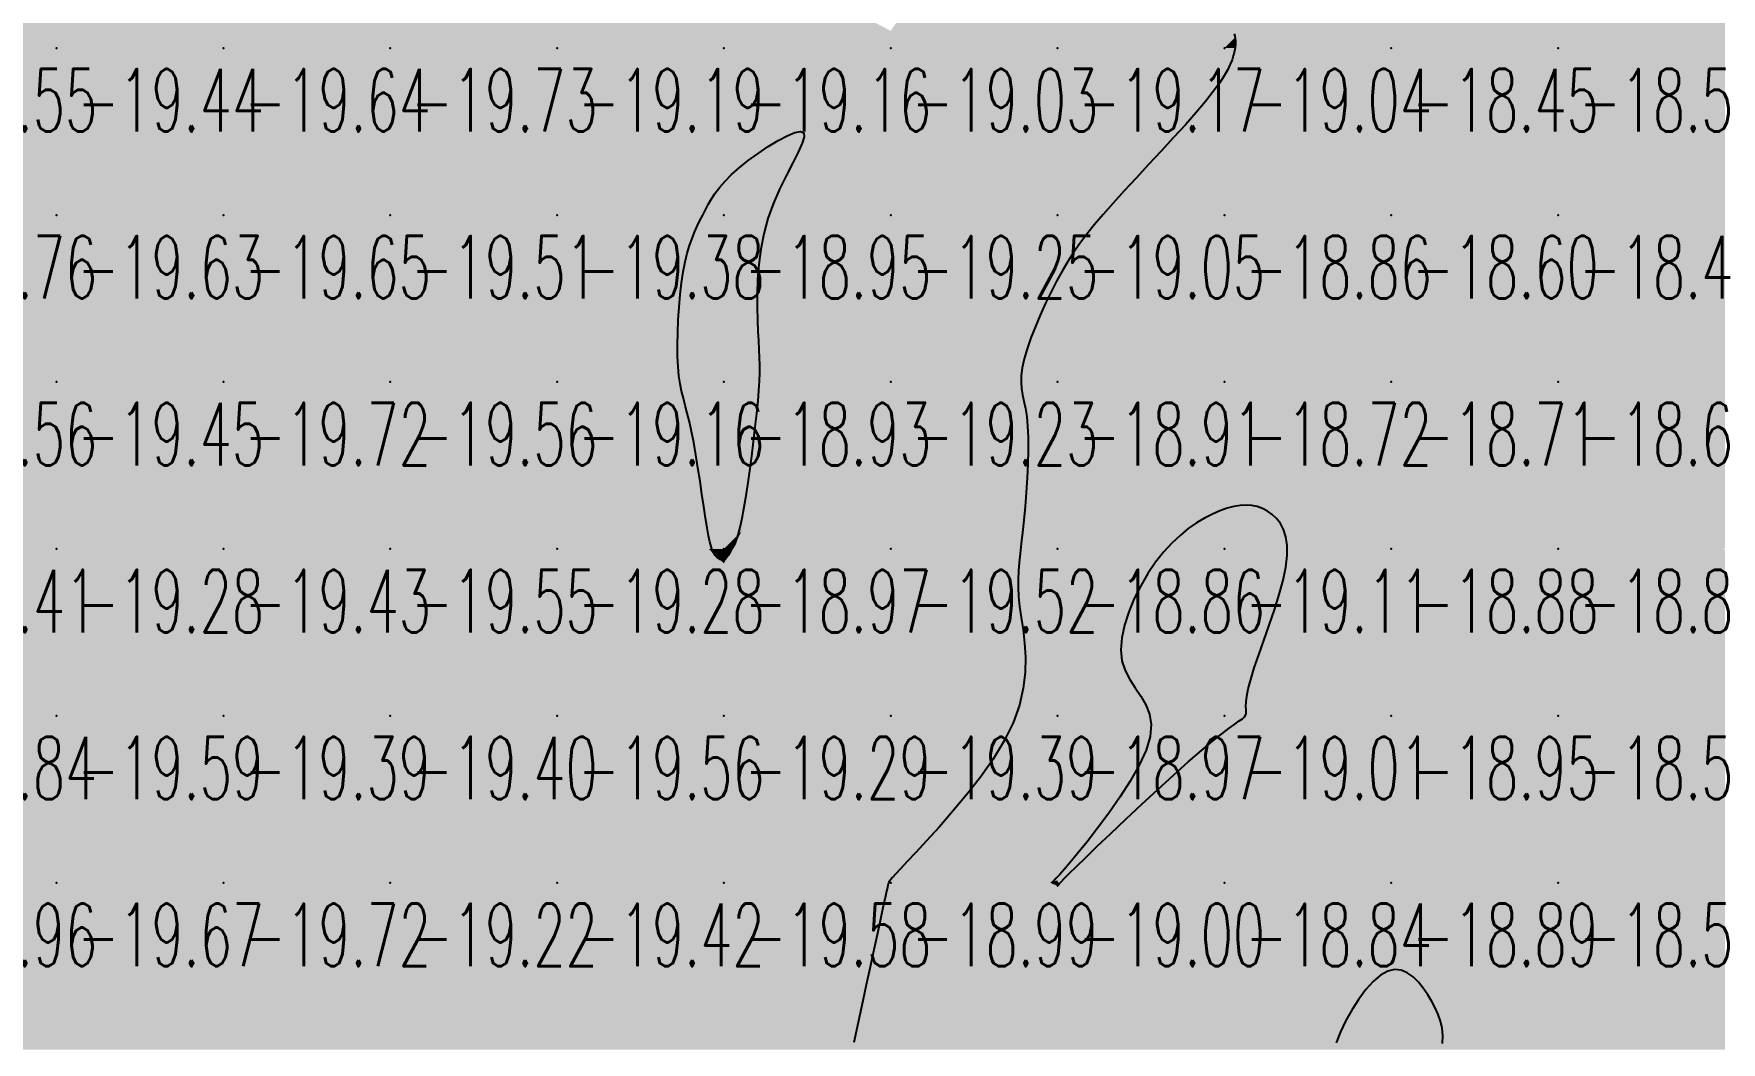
# Model space of a CAD drawing. Header units: millimetres. Extents: x 88261 to 90953, y 390274 to 392322.
# Drawn here: x 89158.9 to 89260, y 391637.7 to 391698.1 of the extents above; entities that cross this region are included whole.
import ezdxf
from ezdxf.enums import TextEntityAlignment as Align

# ---------------------------------------------------------------- set-up
doc = ezdxf.new("R2010")
doc.units = ezdxf.units.MM
doc.header["$LTSCALE"] = 25
for name, color, linetype in [('CN_03_00', 7, 'Continuous'), ('COTEAlt', 7, 'Continuous'), ('TN_COLORIAGE', 7, 'Continuous')]:
    doc.layers.add(name, color=color, linetype=linetype)
doc.styles.add('Simplex 1.0', font='Simplex.shx', dxfattribs={"width": 0.99, "height": 2.5})
doc.styles.get("Standard").update_dxf_attribs({"font": 'times.ttf'})

# ---------------------------------------------------------------- blocks, each defined once
blk = doc.blocks.new('COTE')
at = {"color": 0}
blk.add_point((0, 0), dxfattribs=at)
at = {"layer": 'COTEAlt'}
blk.add_attdef('ALT', text='', height=3.75, dxfattribs=at).set_placement((1.25, -1.25), align=Align.TOP_LEFT)

msp = doc.modelspace()

# ---------------------------------------------------------------- linework, layer by layer
at = {"layer": 'CN_03_00', "elevation": -19, "flags": 128}
for points in [[(89230.83, 391698.1), (89230.87, 391697.96), (89230.89, 391697.82), (89230.91, 391697.7), (89230.92, 391697.57), (89230.91, 391697.44), (89230.9, 391697.3), (89230.87, 391697.15), (89230.84, 391696.97), (89230.78, 391696.77), (89230.71, 391696.54), (89230.6, 391696.27), (89230.45, 391695.95), (89230.23, 391695.58), (89229.95, 391695.14), (89229.58, 391694.63), (89229.12, 391694.05), (89228.55, 391693.38), (89227.91, 391692.65), (89227.2, 391691.88), (89226.46, 391691.07), (89225.7, 391690.26), (89224.95, 391689.45), (89224.24, 391688.68), (89223.58, 391687.95), (89222.99, 391687.28), (89222.47, 391686.67), (89222.01, 391686.09), (89221.59, 391685.54), (89221.21, 391685), (89220.86, 391684.45), (89220.53, 391683.88), (89220.19, 391683.28), (89219.86, 391682.63), (89219.53, 391681.95), (89219.21, 391681.25), (89218.92, 391680.56), (89218.65, 391679.88), (89218.42, 391679.23), (89218.24, 391678.63), (89218.12, 391678.09), (89218.06, 391677.62), (89218.06, 391677.22), (89218.09, 391676.84), (89218.15, 391676.47), (89218.23, 391676.09), (89218.32, 391675.66), (89218.4, 391675.18), (89218.45, 391674.6), (89218.48, 391673.93), (89218.48, 391673.16), (89218.46, 391672.34), (89218.42, 391671.49), (89218.36, 391670.62), (89218.3, 391669.77), (89218.22, 391668.96), (89218.15, 391668.22), (89218.07, 391667.56), (89218, 391666.97), (89217.94, 391666.43), (89217.9, 391665.93), (89217.88, 391665.43), (89217.88, 391664.92), (89217.91, 391664.38), (89217.97, 391663.79), (89218.07, 391663.13), (89218.18, 391662.4), (89218.27, 391661.6), (89218.32, 391660.75), (89218.3, 391659.84), (89218.19, 391658.89), (89217.96, 391657.88), (89217.59, 391656.83), (89217.05, 391655.75), (89216.38, 391654.65), (89215.62, 391653.56), (89214.8, 391652.5), (89213.96, 391651.5), (89213.15, 391650.58), (89212.4, 391649.76), (89211.75, 391649.06), (89211.24, 391648.51), (89210.84, 391648.08), (89210.56, 391647.77), (89210.36, 391647.56), (89210.24, 391647.41), (89210.17, 391647.33), (89210.13, 391647.28), (89210.12, 391647.25), (89210.11, 391647.22), (89210.09, 391647.18), (89210.08, 391647.09), (89210.05, 391646.96), (89210, 391646.74), (89209.93, 391646.43), (89209.84, 391646.01), (89209.72, 391645.46), (89209.57, 391644.77), (89209.39, 391643.95), (89209.19, 391643.05), (89208.99, 391642.1), (89208.78, 391641.13), (89208.57, 391640.17), (89208.37, 391639.25), (89208.19, 391638.41), (89208.04, 391637.67)], [(89243.33, 391637.62), (89243.34, 391638.1), (89243.3, 391638.54), (89243.21, 391638.95), (89243.07, 391639.35), (89242.89, 391639.74), (89242.68, 391640.13), (89242.44, 391640.53), (89242.17, 391640.93), (89241.88, 391641.29), (89241.56, 391641.61), (89241.21, 391641.85), (89240.84, 391642), (89240.45, 391642.04), (89240.04, 391641.94), (89239.61, 391641.7), (89239.17, 391641.32), (89238.73, 391640.84), (89238.31, 391640.27), (89237.9, 391639.64), (89237.53, 391638.98), (89237.21, 391638.32), (89236.94, 391637.66)]]:
    msp.add_lwpolyline(points, dxfattribs=at)
for points in [[(89200.19, 391666.57), (89200.14, 391666.57), (89200.08, 391666.58), (89200.02, 391666.61), (89199.96, 391666.64), (89199.9, 391666.68), (89199.85, 391666.73), (89199.79, 391666.79), (89199.73, 391666.84), (89199.68, 391666.92), (89199.62, 391667.02), (89199.55, 391667.17), (89199.49, 391667.38), (89199.41, 391667.66), (89199.33, 391668.03), (89199.25, 391668.51), (89199.15, 391669.09), (89199.05, 391669.77), (89198.93, 391670.52), (89198.82, 391671.3), (89198.69, 391672.1), (89198.57, 391672.88), (89198.44, 391673.61), (89198.31, 391674.28), (89198.18, 391674.86), (89198.05, 391675.37), (89197.93, 391675.83), (89197.82, 391676.26), (89197.71, 391676.68), (89197.63, 391677.12), (89197.55, 391677.61), (89197.5, 391678.15), (89197.47, 391678.77), (89197.46, 391679.46), (89197.48, 391680.2), (89197.51, 391680.96), (89197.56, 391681.72), (89197.63, 391682.47), (89197.71, 391683.18), (89197.81, 391683.84), (89197.93, 391684.43), (89198.05, 391684.95), (89198.19, 391685.42), (89198.34, 391685.84), (89198.49, 391686.22), (89198.65, 391686.57), (89198.81, 391686.91), (89198.98, 391687.23), (89199.14, 391687.55), (89199.31, 391687.88), (89199.51, 391688.21), (89199.73, 391688.55), (89200, 391688.9), (89200.32, 391689.27), (89200.71, 391689.66), (89201.17, 391690.07), (89201.7, 391690.5), (89202.3, 391690.93), (89202.9, 391691.34), (89203.5, 391691.7), (89204.04, 391691.99), (89204.51, 391692.18), (89204.85, 391692.25), (89205.05, 391692.17), (89205.07, 391691.93), (89204.95, 391691.54), (89204.7, 391691.01), (89204.38, 391690.37), (89204, 391689.63), (89203.6, 391688.82), (89203.22, 391687.95), (89202.89, 391687.04), (89202.64, 391686.12), (89202.46, 391685.19), (89202.34, 391684.27), (89202.27, 391683.37), (89202.24, 391682.51), (89202.24, 391681.7), (89202.26, 391680.95), (89202.29, 391680.28), (89202.32, 391679.7), (89202.35, 391679.18), (89202.37, 391678.71), (89202.38, 391678.25), (89202.38, 391677.79), (89202.36, 391677.29), (89202.33, 391676.73), (89202.28, 391676.1), (89202.2, 391675.36), (89202.11, 391674.55), (89202.01, 391673.68), (89201.9, 391672.8), (89201.78, 391671.92), (89201.66, 391671.08), (89201.54, 391670.3), (89201.42, 391669.62), (89201.32, 391669.06), (89201.22, 391668.6), (89201.13, 391668.23), (89201.05, 391667.95), (89200.97, 391667.72), (89200.9, 391667.54), (89200.83, 391667.4), (89200.76, 391667.28), (89200.69, 391667.16), (89200.63, 391667.04), (89200.56, 391666.94), (89200.5, 391666.84), (89200.44, 391666.76), (89200.38, 391666.68), (89200.31, 391666.63), (89200.25, 391666.59), (89200.19, 391666.57)], [(89222.63, 391649.43), (89223.45, 391650.2), (89224.35, 391651.05), (89225.3, 391651.94), (89226.26, 391652.83), (89227.2, 391653.69), (89228.08, 391654.48), (89228.87, 391655.16), (89229.54, 391655.72), (89230.09, 391656.16), (89230.53, 391656.5), (89230.88, 391656.75), (89231.14, 391656.94), (89231.33, 391657.07), (89231.45, 391657.18), (89231.52, 391657.27), (89231.55, 391657.36), (89231.55, 391657.47), (89231.55, 391657.61), (89231.54, 391657.8), (89231.55, 391658.07), (89231.59, 391658.41), (89231.68, 391658.86), (89231.83, 391659.42), (89232.04, 391660.11), (89232.32, 391660.9), (89232.62, 391661.76), (89232.94, 391662.67), (89233.25, 391663.59), (89233.54, 391664.5), (89233.77, 391665.36), (89233.93, 391666.15), (89234.01, 391666.85), (89234.01, 391667.45), (89233.93, 391667.97), (89233.8, 391668.4), (89233.61, 391668.77), (89233.38, 391669.07), (89233.12, 391669.31), (89232.83, 391669.51), (89232.54, 391669.66), (89232.22, 391669.77), (89231.9, 391669.83), (89231.56, 391669.86), (89231.19, 391669.84), (89230.81, 391669.78), (89230.41, 391669.67), (89229.98, 391669.53), (89229.53, 391669.33), (89229.06, 391669.09), (89228.58, 391668.8), (89228.08, 391668.46), (89227.59, 391668.05), (89227.09, 391667.58), (89226.6, 391667.05), (89226.12, 391666.44), (89225.66, 391665.76), (89225.23, 391665.03), (89224.84, 391664.26), (89224.52, 391663.47), (89224.27, 391662.68), (89224.11, 391661.92), (89224.05, 391661.2), (89224.11, 391660.54), (89224.3, 391659.95), (89224.58, 391659.41), (89224.9, 391658.91), (89225.24, 391658.41), (89225.53, 391657.9), (89225.76, 391657.34), (89225.86, 391656.72), (89225.8, 391656), (89225.55, 391655.18), (89225.14, 391654.28), (89224.61, 391653.32), (89223.99, 391652.36), (89223.32, 391651.41), (89222.65, 391650.51), (89222.02, 391649.69), (89221.45, 391649), (89220.99, 391648.44), (89220.64, 391648.03), (89220.37, 391647.72), (89220.17, 391647.51), (89220.04, 391647.38), (89219.96, 391647.31), (89219.93, 391647.27), (89219.91, 391647.26), (89219.92, 391647.25), (89219.94, 391647.24), (89219.96, 391647.23), (89220, 391647.22), (89220.04, 391647.21), (89220.07, 391647.2), (89220.11, 391647.19), (89220.15, 391647.17), (89220.17, 391647.15), (89220.2, 391647.13), (89220.21, 391647.11), (89220.23, 391647.09), (89220.23, 391647.07), (89220.24, 391647.06), (89220.25, 391647.05), (89220.25, 391647.05), (89220.26, 391647.06), (89220.28, 391647.09), (89220.35, 391647.17), (89220.47, 391647.3), (89220.67, 391647.51), (89220.97, 391647.81), (89221.39, 391648.22), (89221.94, 391648.76), (89222.63, 391649.43)]]:
    msp.add_lwpolyline(points, close=True, dxfattribs=at)
at = {"layer": 'TN_COLORIAGE', "color": 213}
for points in [[(89150.25, 391697.24, -19.38), (89160.25, 391697.24, -19.38), (89160.25, 391707.24, -19.38)], [(89150.25, 391707.24, -19.38), (89150.25, 391697.24, -19.38), (89160.25, 391707.24, -19.38)], [(89160.25, 391707.24, -19.74), (89160.25, 391697.24, -19.74), (89170.25, 391707.24, -19.74)], [(89160.25, 391697.24, -19.74), (89170.25, 391697.24, -19.74), (89170.25, 391707.24, -19.74)], [(89170.25, 391707.24, -19.7), (89170.25, 391697.24, -19.7), (89180.25, 391707.24, -19.7)], [(89170.25, 391697.24, -19.7), (89180.25, 391697.24, -19.7), (89180.25, 391707.24, -19.7)], [(89180.25, 391697.24, -19), (89189.42, 391706.42, -19), (89180.25, 391707.24, -19), (89189.39, 391707.24, -19)], [(89190.25, 391697.24, -19.49), (89200.25, 391697.24, -19.49), (89200.25, 391707.24, -19.49)], [(89200.25, 391707.24, -19), (89191.42, 391707.24, -19), (89190.25, 391697.24, -19), (89190.25, 391704.71, -19)], [(89200.25, 391707.24, -19), (89207.09, 391707.24, -19), (89200.25, 391697.24, -19), (89204.36, 391701.35, -19)], [(89220.25, 391707.24, -19), (89216.4, 391707.24, -19), (89210.25, 391697.24, -19), (89210.25, 391698.27, -19)], [(89210.25, 391697.24, -19.14), (89220.25, 391697.24, -19.14), (89220.25, 391707.24, -19.14)], [(89220.25, 391697.24, -19), (89225.89, 391702.88, -19), (89220.25, 391707.24, -19), (89225.42, 391707.24, -19)], [(89180.25, 391697.24, -19), (89189.42, 391706.42, -19), (89190.25, 391697.24, -19), (89190.25, 391704.71, -19)], [(89220.25, 391697.24, -19), (89225.89, 391702.88, -19), (89230.25, 391697.24, -19), (89230.25, 391699.64, -19)], [(89200.25, 391697.24, -19), (89204.36, 391701.35, -19), (89210.25, 391697.24, -19), (89210.25, 391698.27, -19)], [(89230.94, 391697.93, -19.04), (89230.25, 391699.64, -19.04), (89230.25, 391697.24, -19.04)], [(89230.94, 391697.93, -19.04), (89230.96, 391697.24, -19.04), (89230.25, 391697.24, -19.04)], [(89150.25, 391687.24, -19.44), (89160.25, 391687.24, -19.44), (89160.25, 391697.24, -19.44)], [(89150.25, 391697.24, -19.44), (89150.25, 391687.24, -19.44), (89160.25, 391697.24, -19.44)], [(89160.25, 391697.24, -19.64), (89160.25, 391687.24, -19.64), (89170.25, 391697.24, -19.64)], [(89160.25, 391687.24, -19.64), (89170.25, 391687.24, -19.64), (89170.25, 391697.24, -19.64)], [(89170.25, 391687.24, -19.73), (89180.25, 391687.24, -19.73), (89180.25, 391697.24, -19.73)], [(89170.25, 391697.24, -19.73), (89170.25, 391687.24, -19.73), (89180.25, 391697.24, -19.73)], [(89180.25, 391687.24, -19.19), (89190.25, 391687.24, -19.19), (89190.25, 391697.24, -19.19)], [(89180.25, 391697.24, -19.19), (89180.25, 391687.24, -19.19), (89190.25, 391697.24, -19.19)], [(89190.25, 391687.24, -19), (89198.99, 391687.24, -19), (89200.25, 391697.24, -19), (89200.25, 391689.79, -19)], [(89190.25, 391697.24, -19.16), (89190.25, 391687.24, -19.16), (89200.25, 391697.24, -19.16)], [(89200.25, 391697.24, -19), (89200.25, 391689.79, -19), (89210.25, 391697.24, -19), (89207.01, 391694, -19)], [(89210.25, 391687.24, -19), (89202.01, 391687.24, -19), (89210.25, 391697.24, -19), (89207.01, 391694, -19)], [(89210.25, 391697.24, -19.17), (89210.25, 391687.24, -19.17), (89220.25, 391697.24, -19.17)], [(89210.25, 391687.24, -19.17), (89220.25, 391687.24, -19.17), (89220.25, 391697.24, -19.17)], [(89220.25, 391687.24, -19), (89222.74, 391687.24, -19), (89230.25, 391697.24, -19), (89230.25, 391694.95, -19)], [(89220.25, 391697.24, -19.04), (89220.25, 391687.24, -19.04), (89230.25, 391697.24, -19.04)], [(89230.96, 391697.24, -19.04), (89230.25, 391694.95, -19.04), (89230.25, 391697.24, -19.04)], [(89150.25, 391687.24, -19.63), (89150.25, 391677.24, -19.63), (89160.25, 391687.24, -19.63)], [(89150.25, 391677.24, -19.63), (89160.25, 391677.24, -19.63), (89160.25, 391687.24, -19.63)], [(89160.25, 391687.24, -19.65), (89160.25, 391677.24, -19.65), (89170.25, 391687.24, -19.65)], [(89160.25, 391677.24, -19.65), (89170.25, 391677.24, -19.65), (89170.25, 391687.24, -19.65)], [(89170.25, 391677.24, -19.51), (89180.25, 391677.24, -19.51), (89180.25, 391687.24, -19.51)], [(89170.25, 391687.24, -19.51), (89170.25, 391677.24, -19.51), (89180.25, 391687.24, -19.51)], [(89180.25, 391677.24, -19.38), (89190.25, 391677.24, -19.38), (89190.25, 391687.24, -19.38)], [(89180.25, 391687.24, -19.38), (89180.25, 391677.24, -19.38), (89190.25, 391687.24, -19.38)], [(89190.25, 391687.24, -19), (89198.99, 391687.24, -19), (89190.25, 391677.24, -19), (89197.65, 391684.64, -19)], [(89202.31, 391679.3, -19.25), (89202.01, 391687.24, -19.25), (89210.25, 391687.24, -19.25)], [(89210.25, 391687.24, -19), (89202.31, 391679.3, -19), (89210.25, 391677.24, -19), (89202.5, 391677.24, -19)], [(89210.25, 391677.24, -19), (89217.42, 391677.24, -19), (89220.25, 391687.24, -19), (89220.25, 391683.79, -19)], [(89210.25, 391687.24, -19.05), (89210.25, 391677.24, -19.05), (89220.25, 391687.24, -19.05)], [(89222.74, 391687.24, -19.05), (89220.25, 391683.79, -19.05), (89220.25, 391687.24, -19.05)], [(89197.26, 391677.24, -19.16), (89197.65, 391684.64, -19.16), (89190.25, 391677.24, -19.16)], [(89150.25, 391677.24, -19.45), (89150.25, 391667.24, -19.45), (89160.25, 391677.24, -19.45)], [(89150.25, 391667.24, -19.45), (89160.25, 391667.24, -19.45), (89160.25, 391677.24, -19.45)], [(89160.25, 391667.24, -19.72), (89170.25, 391667.24, -19.72), (89170.25, 391677.24, -19.72)], [(89160.25, 391677.24, -19.72), (89160.25, 391667.24, -19.72), (89170.25, 391677.24, -19.72)], [(89170.25, 391667.24, -19.56), (89180.25, 391667.24, -19.56), (89180.25, 391677.24, -19.56)], [(89170.25, 391677.24, -19.56), (89170.25, 391667.24, -19.56), (89180.25, 391677.24, -19.56)], [(89180.25, 391667.24, -19.16), (89190.25, 391667.24, -19.16), (89190.25, 391677.24, -19.16)], [(89180.25, 391677.24, -19.16), (89180.25, 391667.24, -19.16), (89190.25, 391677.24, -19.16)], [(89190.25, 391667.24, -19), (89198.31, 391675.3, -19), (89190.25, 391677.24, -19), (89197.26, 391677.24, -19)], [(89210.25, 391667.24, -19), (89200.74, 391667.24, -19), (89210.25, 391677.24, -19), (89201.32, 391668.31, -19)], [(89202.5, 391677.24, -19.23), (89201.32, 391668.31, -19.23), (89210.25, 391677.24, -19.23)], [(89210.25, 391667.24, -19), (89218.79, 391675.78, -19), (89210.25, 391677.24, -19), (89217.42, 391677.24, -19)], [(89218.13, 391667.24, -19.52), (89218.79, 391675.78, -19.52), (89210.25, 391667.24, -19.52)], [(89198.31, 391675.3, -19.28), (89199.34, 391667.24, -19.28), (89190.25, 391667.24, -19.28)], [(89230.25, 391669.99, -19.11), (89225.94, 391667.24, -19.11), (89230.25, 391667.24, -19.11)], [(89232.96, 391669.95, -19.11), (89230.25, 391669.99, -19.11), (89230.25, 391667.24, -19.11)], [(89232.96, 391669.95, -19.11), (89234.91, 391667.24, -19.11), (89230.25, 391667.24, -19.11)], [(89150.25, 391667.24, -19.28), (89150.25, 391657.24, -19.28), (89160.25, 391667.24, -19.28)], [(89150.25, 391657.24, -19.28), (89160.25, 391657.24, -19.28), (89160.25, 391667.24, -19.28)], [(89160.25, 391657.24, -19.43), (89170.25, 391657.24, -19.43), (89170.25, 391667.24, -19.43)], [(89160.25, 391667.24, -19.43), (89160.25, 391657.24, -19.43), (89170.25, 391667.24, -19.43)], [(89170.25, 391657.24, -19.55), (89180.25, 391657.24, -19.55), (89180.25, 391667.24, -19.55)], [(89170.25, 391667.24, -19.55), (89170.25, 391657.24, -19.55), (89180.25, 391667.24, -19.55)], [(89180.25, 391667.24, -19.28), (89180.25, 391657.24, -19.28), (89190.25, 391667.24, -19.28)], [(89180.25, 391657.24, -19.28), (89190.25, 391657.24, -19.28), (89190.25, 391667.24, -19.28)], [(89190.25, 391657.24, -19), (89199.78, 391666.78, -19), (89190.25, 391667.24, -19), (89199.34, 391667.24, -19)], [(89190.25, 391657.24, -19), (89199.78, 391666.78, -19), (89200.25, 391657.24, -19), (89200.25, 391666.38, -19)], [(89200.25, 391657.24, -19.52), (89210.25, 391657.24, -19.52), (89210.25, 391667.24, -19.52)], [(89210.25, 391667.24, -19), (89200.74, 391667.24, -19), (89200.25, 391657.24, -19), (89200.25, 391666.38, -19)], [(89210.25, 391667.24, -19), (89218.13, 391667.24, -19), (89210.25, 391657.24, -19), (89217.57, 391664.56, -19)], [(89230.25, 391667.24, -19), (89222.69, 391659.68, -19), (89230.25, 391657.24, -19), (89227.96, 391657.24, -19)], [(89225.94, 391667.24, -19.11), (89222.69, 391659.68, -19.11), (89230.25, 391667.24, -19.11)], [(89230.25, 391667.24, -19), (89234.91, 391667.24, -19), (89230.25, 391657.24, -19), (89231.02, 391658.01, -19)], [(89217.57, 391664.56, -19.39), (89219.43, 391657.24, -19.39), (89210.25, 391657.24, -19.39)], [(89231.02, 391658.01, -19.01), (89231.97, 391657.24, -19.01), (89230.25, 391657.24, -19.01)], [(89150.25, 391647.24, -19.59), (89160.25, 391647.24, -19.59), (89160.25, 391657.24, -19.59)], [(89150.25, 391657.24, -19.59), (89150.25, 391647.24, -19.59), (89160.25, 391657.24, -19.59)], [(89160.25, 391647.24, -19.39), (89170.25, 391647.24, -19.39), (89170.25, 391657.24, -19.39)], [(89160.25, 391657.24, -19.39), (89160.25, 391647.24, -19.39), (89170.25, 391657.24, -19.39)], [(89170.25, 391647.24, -19.4), (89180.25, 391647.24, -19.4), (89180.25, 391657.24, -19.4)], [(89170.25, 391657.24, -19.4), (89170.25, 391647.24, -19.4), (89180.25, 391657.24, -19.4)], [(89180.25, 391647.24, -19.56), (89190.25, 391647.24, -19.56), (89190.25, 391657.24, -19.56)], [(89180.25, 391657.24, -19.56), (89180.25, 391647.24, -19.56), (89190.25, 391657.24, -19.56)], [(89190.25, 391647.24, -19.29), (89200.25, 391647.24, -19.29), (89200.25, 391657.24, -19.29)], [(89190.25, 391657.24, -19.29), (89190.25, 391647.24, -19.29), (89200.25, 391657.24, -19.29)], [(89200.25, 391647.24, -19), (89210.09, 391647.24, -19), (89210.25, 391657.24, -19), (89210.25, 391647.47, -19)], [(89200.25, 391657.24, -19.39), (89200.25, 391647.24, -19.39), (89210.25, 391657.24, -19.39)], [(89219.43, 391657.24, -19.39), (89210.25, 391647.47, -19.39), (89210.25, 391657.24, -19.39)], [(89230.25, 391657.24, -19), (89230.25, 391656.63, -19), (89220.25, 391647.24, -19), (89220.28, 391647.24, -19)], [(89230.25, 391657.24, -19), (89227.96, 391657.24, -19), (89220.25, 391647.24, -19), (89220.25, 391647.38, -19)], [(89230.25, 391656.63, -19.01), (89231.97, 391657.24, -19.01), (89230.25, 391657.24, -19.01)], [(89150.25, 391637.24, -19.67), (89160.25, 391637.24, -19.67), (89160.25, 391647.24, -19.67)], [(89150.25, 391647.24, -19.67), (89150.25, 391637.24, -19.67), (89160.25, 391647.24, -19.67)], [(89160.25, 391637.24, -19.72), (89170.25, 391637.24, -19.72), (89170.25, 391647.24, -19.72)], [(89160.25, 391647.24, -19.72), (89160.25, 391637.24, -19.72), (89170.25, 391647.24, -19.72)], [(89170.25, 391637.24, -19.22), (89180.25, 391637.24, -19.22), (89180.25, 391647.24, -19.22)], [(89170.25, 391647.24, -19.22), (89170.25, 391637.24, -19.22), (89180.25, 391647.24, -19.22)], [(89180.25, 391637.24, -19.42), (89190.25, 391637.24, -19.42), (89190.25, 391647.24, -19.42)], [(89180.25, 391647.24, -19.42), (89180.25, 391637.24, -19.42), (89190.25, 391647.24, -19.42)], [(89190.25, 391637.24, -19.58), (89200.25, 391637.24, -19.58), (89200.25, 391647.24, -19.58)], [(89190.25, 391647.24, -19.58), (89190.25, 391637.24, -19.58), (89200.25, 391647.24, -19.58)], [(89200.25, 391647.24, -19), (89210.09, 391647.24, -19), (89200.25, 391637.24, -19), (89210.08, 391647.07, -19)], [(89220.25, 391647.38, -19), (89219.75, 391647.24, -19), (89220.25, 391647.24, -19)], [(89220.22, 391647.21, -19), (89219.75, 391647.24, -19), (89220.25, 391647.24, -19)], [(89220.22, 391647.21, -19), (89220.25, 391646.96, -19), (89220.25, 391647.24, -19)], [(89220.28, 391647.24, -19), (89220.25, 391646.96, -19), (89220.25, 391647.24, -19)], [(89207.91, 391637.24, -19.53), (89210.08, 391647.07, -19.53), (89200.25, 391637.24, -19.53)], [(89236.24, 391637.24, -19.19), (89240.25, 391643.61, -19.19), (89240.25, 391637.24, -19.19)], [(89243, 391639.99, -19.19), (89240.25, 391643.61, -19.19), (89240.25, 391637.24, -19.19)], [(89243, 391639.99, -19.19), (89243.87, 391637.24, -19.19), (89240.25, 391637.24, -19.19)]]:
    msp.add_solid(points, dxfattribs=at)
at = {"layer": 'TN_COLORIAGE', "color": 203}
for points in [[(89230.25, 391699.64, -18.43), (89230.94, 391697.93, -18.43), (89230.25, 391707.24, -18.43), (89240.25, 391707.24, -18.43)], [(89230.96, 391697.24, -18.43), (89230.94, 391697.93, -18.43), (89240.25, 391697.24, -18.43), (89240.25, 391707.24, -18.43)], [(89240.25, 391697.24, -18.93), (89250.25, 391697.24, -18.93), (89250.25, 391707.24, -18.93)], [(89240.25, 391707.24, -18.93), (89240.25, 391697.24, -18.93), (89250.25, 391707.24, -18.93)], [(89250.25, 391697.24, -18.64), (89260.25, 391697.24, -18.64), (89260.25, 391707.24, -18.64)], [(89250.25, 391707.24, -18.64), (89250.25, 391697.24, -18.64), (89260.25, 391707.24, -18.64)], [(89230.25, 391687.24, -18.45), (89240.25, 391687.24, -18.45), (89240.25, 391697.24, -18.45)], [(89230.25, 391694.95, -18.45), (89230.96, 391697.24, -18.45), (89230.25, 391687.24, -18.45), (89240.25, 391697.24, -18.45)], [(89240.25, 391687.24, -18.57), (89250.25, 391687.24, -18.57), (89250.25, 391697.24, -18.57)], [(89240.25, 391697.24, -18.57), (89240.25, 391687.24, -18.57), (89250.25, 391697.24, -18.57)], [(89250.25, 391697.24, -18.91), (89250.25, 391687.24, -18.91), (89260.25, 391697.24, -18.91)], [(89250.25, 391687.24, -18.91), (89260.25, 391687.24, -18.91), (89260.25, 391697.24, -18.91)], [(89230.25, 391694.95, -18.86), (89222.74, 391687.24, -18.86), (89230.25, 391687.24, -18.86)], [(89207.01, 391694, -18.95), (89202.01, 391687.24, -18.95), (89200.25, 391687.24, -18.95)], [(89207.01, 391694, -18.95), (89200.25, 391689.79, -18.95), (89200.25, 391687.24, -18.95)], [(89200.25, 391689.79, -18.95), (89198.99, 391687.24, -18.95), (89200.25, 391687.24, -18.95)], [(89197.65, 391684.64, -18.93), (89197.26, 391677.24, -18.93), (89200.25, 391687.24, -18.93), (89200.25, 391677.24, -18.93)], [(89197.65, 391684.64, -18.95), (89198.99, 391687.24, -18.95), (89200.25, 391687.24, -18.95)], [(89202.01, 391687.24, -18.93), (89202.31, 391679.3, -18.93), (89200.25, 391687.24, -18.93), (89200.25, 391677.24, -18.93)], [(89220.25, 391677.24, -18.86), (89230.25, 391677.24, -18.86), (89230.25, 391687.24, -18.86)], [(89220.25, 391683.79, -18.86), (89222.74, 391687.24, -18.86), (89220.25, 391677.24, -18.86), (89230.25, 391687.24, -18.86)], [(89230.25, 391677.24, -18.6), (89240.25, 391677.24, -18.6), (89240.25, 391687.24, -18.6)], [(89230.25, 391687.24, -18.6), (89230.25, 391677.24, -18.6), (89240.25, 391687.24, -18.6)], [(89240.25, 391687.24, -18.45), (89240.25, 391677.24, -18.45), (89250.25, 391687.24, -18.45)], [(89240.25, 391677.24, -18.45), (89250.25, 391677.24, -18.45), (89250.25, 391687.24, -18.45)], [(89250.25, 391677.24, -18.71), (89260.25, 391677.24, -18.71), (89260.25, 391687.24, -18.71)], [(89250.25, 391687.24, -18.71), (89250.25, 391677.24, -18.71), (89260.25, 391687.24, -18.71)], [(89220.25, 391683.79, -18.91), (89217.42, 391677.24, -18.91), (89220.25, 391677.24, -18.91)], [(89202.5, 391677.24, -18.93), (89202.31, 391679.3, -18.93), (89200.25, 391677.24, -18.93)], [(89197.26, 391677.24, -18.93), (89198.31, 391675.3, -18.93), (89200.25, 391677.24, -18.93)], [(89199.34, 391667.24, -18.93), (89198.31, 391675.3, -18.93), (89200.25, 391667.24, -18.93), (89200.25, 391677.24, -18.93)], [(89201.32, 391668.31, -18.93), (89202.5, 391677.24, -18.93), (89200.25, 391667.24, -18.93), (89200.25, 391677.24, -18.93)], [(89217.42, 391677.24, -18.91), (89218.79, 391675.78, -18.91), (89220.25, 391677.24, -18.91)], [(89218.79, 391675.78, -18.86), (89218.13, 391667.24, -18.86), (89220.25, 391677.24, -18.86), (89220.25, 391667.24, -18.86)], [(89225.94, 391667.24, -18.72), (89230.25, 391669.99, -18.72), (89220.25, 391667.24, -18.72), (89230.25, 391677.24, -18.72)], [(89220.25, 391677.24, -18.72), (89220.25, 391667.24, -18.72), (89230.25, 391677.24, -18.72)], [(89230.25, 391669.99, -18.71), (89232.96, 391669.95, -18.71), (89230.25, 391677.24, -18.71), (89240.25, 391677.24, -18.71)], [(89234.91, 391667.24, -18.71), (89232.96, 391669.95, -18.71), (89240.25, 391667.24, -18.71), (89240.25, 391677.24, -18.71)], [(89240.25, 391667.24, -18.6), (89250.25, 391667.24, -18.6), (89250.25, 391677.24, -18.6)], [(89240.25, 391677.24, -18.6), (89240.25, 391667.24, -18.6), (89250.25, 391677.24, -18.6)], [(89260.17, 391667.24, -18.75), (89260.25, 391667.3, -18.75), (89250.25, 391667.24, -18.75), (89260.25, 391677.24, -18.75)], [(89250.25, 391677.24, -18.75), (89250.25, 391667.24, -18.75), (89260.25, 391677.24, -18.75)], [(89201.32, 391668.31, -18.97), (89200.74, 391667.24, -18.97), (89200.25, 391667.24, -18.97)], [(89199.34, 391667.24, -18.97), (89199.78, 391666.78, -18.97), (89200.25, 391667.24, -18.97)], [(89200.25, 391666.38, -18.97), (89199.78, 391666.78, -18.97), (89200.25, 391667.24, -18.97)], [(89200.25, 391666.38, -18.97), (89200.74, 391667.24, -18.97), (89200.25, 391667.24, -18.97)], [(89217.57, 391664.56, -18.86), (89218.13, 391667.24, -18.86), (89220.25, 391667.24, -18.86)], [(89219.43, 391657.24, -18.86), (89217.57, 391664.56, -18.86), (89220.25, 391657.24, -18.86), (89220.25, 391667.24, -18.86)], [(89222.69, 391659.68, -18.86), (89225.94, 391667.24, -18.86), (89220.25, 391657.24, -18.86), (89220.25, 391667.24, -18.86)], [(89231.02, 391658.01, -18.88), (89234.91, 391667.24, -18.88), (89240.25, 391667.24, -18.88)], [(89231.97, 391657.24, -18.88), (89231.02, 391658.01, -18.88), (89240.25, 391657.24, -18.88), (89240.25, 391667.24, -18.88)], [(89240.25, 391667.24, -18.8), (89240.25, 391657.24, -18.8), (89250.25, 391667.24, -18.8)], [(89240.25, 391657.24, -18.8), (89250.25, 391657.24, -18.8), (89250.25, 391667.24, -18.8)], [(89260.17, 391667.24, -18.52), (89260.22, 391667.21, -18.52), (89250.25, 391667.24, -18.52), (89250.25, 391657.24, -18.52)], [(89260.25, 391667.16, -18.52), (89260.22, 391667.21, -18.52), (89260.25, 391657.24, -18.52), (89250.25, 391657.24, -18.52)], [(89227.96, 391657.24, -18.97), (89222.69, 391659.68, -18.97), (89220.25, 391657.24, -18.97)], [(89219.75, 391647.24, -18.97), (89220.25, 391647.38, -18.97), (89210.25, 391647.24, -18.97), (89220.25, 391657.24, -18.97)], [(89210.25, 391647.47, -18.97), (89219.43, 391657.24, -18.97), (89210.25, 391647.24, -18.97), (89220.25, 391657.24, -18.97)], [(89220.25, 391647.38, -18.97), (89227.96, 391657.24, -18.97), (89220.25, 391657.24, -18.97)], [(89220.28, 391647.24, -18.84), (89230.25, 391656.63, -18.84), (89230.25, 391647.24, -18.84)], [(89231.97, 391657.24, -18.84), (89230.25, 391656.63, -18.84), (89240.25, 391657.24, -18.84), (89230.25, 391647.24, -18.84)], [(89230.25, 391647.24, -18.95), (89240.25, 391647.24, -18.95), (89240.25, 391657.24, -18.95)], [(89240.25, 391647.24, -18.52), (89250.25, 391647.24, -18.52), (89250.25, 391657.24, -18.52)], [(89240.25, 391657.24, -18.52), (89240.25, 391647.24, -18.52), (89250.25, 391657.24, -18.52)], [(89250.25, 391657.24, -18.8), (89250.25, 391647.24, -18.8), (89260.25, 391657.24, -18.8)], [(89250.25, 391647.24, -18.8), (89260.25, 391647.24, -18.8), (89260.25, 391657.24, -18.8)], [(89210.08, 391647.07, -18.84), (89207.91, 391637.24, -18.84), (89210.25, 391647.24, -18.84), (89210.25, 391637.24, -18.84)], [(89210.08, 391647.07, -18.99), (89210.09, 391647.24, -18.99), (89210.25, 391647.24, -18.99)], [(89210.25, 391647.47, -18.99), (89210.09, 391647.24, -18.99), (89210.25, 391647.24, -18.99)], [(89219.75, 391647.24, -18.84), (89220.22, 391647.21, -18.84), (89210.25, 391647.24, -18.84), (89210.25, 391637.24, -18.84)], [(89220.25, 391646.96, -18.84), (89220.22, 391647.21, -18.84), (89220.25, 391637.24, -18.84), (89210.25, 391637.24, -18.84)], [(89220.25, 391637.24, -18.84), (89230.25, 391637.24, -18.84), (89230.25, 391647.24, -18.84)], [(89220.25, 391646.96, -18.84), (89220.28, 391647.24, -18.84), (89220.25, 391637.24, -18.84), (89230.25, 391647.24, -18.84)], [(89240.25, 391643.61, -18.72), (89236.24, 391637.24, -18.72), (89240.25, 391647.24, -18.72), (89230.25, 391637.24, -18.72)], [(89230.25, 391647.24, -18.89), (89230.25, 391637.24, -18.89), (89240.25, 391647.24, -18.89)], [(89240.25, 391643.61, -18.5), (89243, 391639.99, -18.5), (89240.25, 391647.24, -18.5), (89250.25, 391647.24, -18.5)], [(89243.87, 391637.24, -18.5), (89243, 391639.99, -18.5), (89250.25, 391637.24, -18.5), (89250.25, 391647.24, -18.5)], [(89250.25, 391637.24, -18.57), (89260.25, 391637.24, -18.57), (89260.25, 391647.24, -18.57)], [(89250.25, 391647.24, -18.57), (89250.25, 391637.24, -18.57), (89260.25, 391647.24, -18.57)]]:
    msp.add_solid(points, dxfattribs=at)

# ---------------------------------------------------------------- block references
at = {"layer": 'COTEAlt'}
ref = msp.add_blockref('COTE', (89150.25, 391697.24), dxfattribs=at)
ref.add_attrib('ALT', '-19.55', dxfattribs={"height": 3.75, "style": 'Simplex 1.0', "width": 0.6}).set_placement((89151.5, 391695.99), align=Align.TOP_LEFT)
ref = msp.add_blockref('COTE', (89160.25, 391697.24), dxfattribs=at)
ref.add_attrib('ALT', '-19.44', dxfattribs={"height": 3.75, "style": 'Simplex 1.0', "width": 0.6}).set_placement((89161.5, 391695.99), align=Align.TOP_LEFT)
ref = msp.add_blockref('COTE', (89170.25, 391697.24), dxfattribs=at)
ref.add_attrib('ALT', '-19.64', dxfattribs={"height": 3.75, "style": 'Simplex 1.0', "width": 0.6}).set_placement((89171.5, 391695.99), align=Align.TOP_LEFT)
ref = msp.add_blockref('COTE', (89180.25, 391697.24), dxfattribs=at)
ref.add_attrib('ALT', '-19.73', dxfattribs={"height": 3.75, "style": 'Simplex 1.0', "width": 0.6}).set_placement((89181.5, 391695.99), align=Align.TOP_LEFT)
ref = msp.add_blockref('COTE', (89190.25, 391697.24), dxfattribs=at)
ref.add_attrib('ALT', '-19.19', dxfattribs={"height": 3.75, "style": 'Simplex 1.0', "width": 0.6}).set_placement((89191.5, 391695.99), align=Align.TOP_LEFT)
ref = msp.add_blockref('COTE', (89200.25, 391697.24), dxfattribs=at)
ref.add_attrib('ALT', '-19.16', dxfattribs={"height": 3.75, "style": 'Simplex 1.0', "width": 0.6}).set_placement((89201.5, 391695.99), align=Align.TOP_LEFT)
ref = msp.add_blockref('COTE', (89210.25, 391697.24), dxfattribs=at)
ref.add_attrib('ALT', '-19.03', dxfattribs={"height": 3.75, "style": 'Simplex 1.0', "width": 0.6}).set_placement((89211.5, 391695.99), align=Align.TOP_LEFT)
ref = msp.add_blockref('COTE', (89220.25, 391697.24), dxfattribs=at)
ref.add_attrib('ALT', '-19.17', dxfattribs={"height": 3.75, "style": 'Simplex 1.0', "width": 0.6}).set_placement((89221.5, 391695.99), align=Align.TOP_LEFT)
ref = msp.add_blockref('COTE', (89230.25, 391697.24), dxfattribs=at)
ref.add_attrib('ALT', '-19.04', dxfattribs={"height": 3.75, "style": 'Simplex 1.0', "width": 0.6}).set_placement((89231.5, 391695.99), align=Align.TOP_LEFT)
ref = msp.add_blockref('COTE', (89240.25, 391697.24), dxfattribs=at)
ref.add_attrib('ALT', '-18.45', dxfattribs={"height": 3.75, "style": 'Simplex 1.0', "width": 0.6}).set_placement((89241.5, 391695.99), align=Align.TOP_LEFT)
ref = msp.add_blockref('COTE', (89250.25, 391697.24), dxfattribs=at)
ref.add_attrib('ALT', '-18.57', dxfattribs={"height": 3.75, "style": 'Simplex 1.0', "width": 0.6}).set_placement((89251.5, 391695.99), align=Align.TOP_LEFT)
ref = msp.add_blockref('COTE', (89150.25, 391687.24), dxfattribs=at)
ref.add_attrib('ALT', '-19.76', dxfattribs={"height": 3.75, "style": 'Simplex 1.0', "width": 0.6}).set_placement((89151.5, 391685.99), align=Align.TOP_LEFT)
ref = msp.add_blockref('COTE', (89160.25, 391687.24), dxfattribs=at)
ref.add_attrib('ALT', '-19.63', dxfattribs={"height": 3.75, "style": 'Simplex 1.0', "width": 0.6}).set_placement((89161.5, 391685.99), align=Align.TOP_LEFT)
ref = msp.add_blockref('COTE', (89170.25, 391687.24), dxfattribs=at)
ref.add_attrib('ALT', '-19.65', dxfattribs={"height": 3.75, "style": 'Simplex 1.0', "width": 0.6}).set_placement((89171.5, 391685.99), align=Align.TOP_LEFT)
ref = msp.add_blockref('COTE', (89180.25, 391687.24), dxfattribs=at)
ref.add_attrib('ALT', '-19.51', dxfattribs={"height": 3.75, "style": 'Simplex 1.0', "width": 0.6}).set_placement((89181.5, 391685.99), align=Align.TOP_LEFT)
ref = msp.add_blockref('COTE', (89190.25, 391687.24), dxfattribs=at)
ref.add_attrib('ALT', '-19.38', dxfattribs={"height": 3.75, "style": 'Simplex 1.0', "width": 0.6}).set_placement((89191.5, 391685.99), align=Align.TOP_LEFT)
ref = msp.add_blockref('COTE', (89200.25, 391687.24), dxfattribs=at)
ref.add_attrib('ALT', '-18.95', dxfattribs={"height": 3.75, "style": 'Simplex 1.0', "width": 0.6}).set_placement((89201.5, 391685.99), align=Align.TOP_LEFT)
ref = msp.add_blockref('COTE', (89210.25, 391687.24), dxfattribs=at)
ref.add_attrib('ALT', '-19.25', dxfattribs={"height": 3.75, "style": 'Simplex 1.0', "width": 0.6}).set_placement((89211.5, 391685.99), align=Align.TOP_LEFT)
ref = msp.add_blockref('COTE', (89220.25, 391687.24), dxfattribs=at)
ref.add_attrib('ALT', '-19.05', dxfattribs={"height": 3.75, "style": 'Simplex 1.0', "width": 0.6}).set_placement((89221.5, 391685.99), align=Align.TOP_LEFT)
ref = msp.add_blockref('COTE', (89230.25, 391687.24), dxfattribs=at)
ref.add_attrib('ALT', '-18.86', dxfattribs={"height": 3.75, "style": 'Simplex 1.0', "width": 0.6}).set_placement((89231.5, 391685.99), align=Align.TOP_LEFT)
ref = msp.add_blockref('COTE', (89240.25, 391687.24), dxfattribs=at)
ref.add_attrib('ALT', '-18.60', dxfattribs={"height": 3.75, "style": 'Simplex 1.0', "width": 0.6}).set_placement((89241.5, 391685.99), align=Align.TOP_LEFT)
ref = msp.add_blockref('COTE', (89250.25, 391687.24), dxfattribs=at)
ref.add_attrib('ALT', '-18.45', dxfattribs={"height": 3.75, "style": 'Simplex 1.0', "width": 0.6}).set_placement((89251.5, 391685.99), align=Align.TOP_LEFT)
ref = msp.add_blockref('COTE', (89150.25, 391677.24), dxfattribs=at)
ref.add_attrib('ALT', '-19.56', dxfattribs={"height": 3.75, "style": 'Simplex 1.0', "width": 0.6}).set_placement((89151.5, 391675.99), align=Align.TOP_LEFT)
ref = msp.add_blockref('COTE', (89160.25, 391677.24), dxfattribs=at)
ref.add_attrib('ALT', '-19.45', dxfattribs={"height": 3.75, "style": 'Simplex 1.0', "width": 0.6}).set_placement((89161.5, 391675.99), align=Align.TOP_LEFT)
ref = msp.add_blockref('COTE', (89170.25, 391677.24), dxfattribs=at)
ref.add_attrib('ALT', '-19.72', dxfattribs={"height": 3.75, "style": 'Simplex 1.0', "width": 0.6}).set_placement((89171.5, 391675.99), align=Align.TOP_LEFT)
ref = msp.add_blockref('COTE', (89180.25, 391677.24), dxfattribs=at)
ref.add_attrib('ALT', '-19.56', dxfattribs={"height": 3.75, "style": 'Simplex 1.0', "width": 0.6}).set_placement((89181.5, 391675.99), align=Align.TOP_LEFT)
ref = msp.add_blockref('COTE', (89190.25, 391677.24), dxfattribs=at)
ref.add_attrib('ALT', '-19.16', dxfattribs={"height": 3.75, "style": 'Simplex 1.0', "width": 0.6}).set_placement((89191.5, 391675.99), align=Align.TOP_LEFT)
ref = msp.add_blockref('COTE', (89200.25, 391677.24), dxfattribs=at)
ref.add_attrib('ALT', '-18.93', dxfattribs={"height": 3.75, "style": 'Simplex 1.0', "width": 0.6}).set_placement((89201.5, 391675.99), align=Align.TOP_LEFT)
ref = msp.add_blockref('COTE', (89210.25, 391677.24), dxfattribs=at)
ref.add_attrib('ALT', '-19.23', dxfattribs={"height": 3.75, "style": 'Simplex 1.0', "width": 0.6}).set_placement((89211.5, 391675.99), align=Align.TOP_LEFT)
ref = msp.add_blockref('COTE', (89220.25, 391677.24), dxfattribs=at)
ref.add_attrib('ALT', '-18.91', dxfattribs={"height": 3.75, "style": 'Simplex 1.0', "width": 0.6}).set_placement((89221.5, 391675.99), align=Align.TOP_LEFT)
ref = msp.add_blockref('COTE', (89230.25, 391677.24), dxfattribs=at)
ref.add_attrib('ALT', '-18.72', dxfattribs={"height": 3.75, "style": 'Simplex 1.0', "width": 0.6}).set_placement((89231.5, 391675.99), align=Align.TOP_LEFT)
ref = msp.add_blockref('COTE', (89240.25, 391677.24), dxfattribs=at)
ref.add_attrib('ALT', '-18.71', dxfattribs={"height": 3.75, "style": 'Simplex 1.0', "width": 0.6}).set_placement((89241.5, 391675.99), align=Align.TOP_LEFT)
ref = msp.add_blockref('COTE', (89250.25, 391677.24), dxfattribs=at)
ref.add_attrib('ALT', '-18.60', dxfattribs={"height": 3.75, "style": 'Simplex 1.0', "width": 0.6}).set_placement((89251.5, 391675.99), align=Align.TOP_LEFT)
ref = msp.add_blockref('COTE', (89150.25, 391667.24), dxfattribs=at)
ref.add_attrib('ALT', '-19.41', dxfattribs={"height": 3.75, "style": 'Simplex 1.0', "width": 0.6}).set_placement((89151.5, 391665.99), align=Align.TOP_LEFT)
ref = msp.add_blockref('COTE', (89160.25, 391667.24), dxfattribs=at)
ref.add_attrib('ALT', '-19.28', dxfattribs={"height": 3.75, "style": 'Simplex 1.0', "width": 0.6}).set_placement((89161.5, 391665.99), align=Align.TOP_LEFT)
ref = msp.add_blockref('COTE', (89170.25, 391667.24), dxfattribs=at)
ref.add_attrib('ALT', '-19.43', dxfattribs={"height": 3.75, "style": 'Simplex 1.0', "width": 0.6}).set_placement((89171.5, 391665.99), align=Align.TOP_LEFT)
ref = msp.add_blockref('COTE', (89180.25, 391667.24), dxfattribs=at)
ref.add_attrib('ALT', '-19.55', dxfattribs={"height": 3.75, "style": 'Simplex 1.0', "width": 0.6}).set_placement((89181.5, 391665.99), align=Align.TOP_LEFT)
ref = msp.add_blockref('COTE', (89190.25, 391667.24), dxfattribs=at)
ref.add_attrib('ALT', '-19.28', dxfattribs={"height": 3.75, "style": 'Simplex 1.0', "width": 0.6}).set_placement((89191.5, 391665.99), align=Align.TOP_LEFT)
ref = msp.add_blockref('COTE', (89200.25, 391667.24), dxfattribs=at)
ref.add_attrib('ALT', '-18.97', dxfattribs={"height": 3.75, "style": 'Simplex 1.0', "width": 0.6}).set_placement((89201.5, 391665.99), align=Align.TOP_LEFT)
ref = msp.add_blockref('COTE', (89210.25, 391667.24), dxfattribs=at)
ref.add_attrib('ALT', '-19.52', dxfattribs={"height": 3.75, "style": 'Simplex 1.0', "width": 0.6}).set_placement((89211.5, 391665.99), align=Align.TOP_LEFT)
ref = msp.add_blockref('COTE', (89220.25, 391667.24), dxfattribs=at)
ref.add_attrib('ALT', '-18.86', dxfattribs={"height": 3.75, "style": 'Simplex 1.0', "width": 0.6}).set_placement((89221.5, 391665.99), align=Align.TOP_LEFT)
ref = msp.add_blockref('COTE', (89230.25, 391667.24), dxfattribs=at)
ref.add_attrib('ALT', '-19.11', dxfattribs={"height": 3.75, "style": 'Simplex 1.0', "width": 0.6}).set_placement((89231.5, 391665.99), align=Align.TOP_LEFT)
ref = msp.add_blockref('COTE', (89240.25, 391667.24), dxfattribs=at)
ref.add_attrib('ALT', '-18.88', dxfattribs={"height": 3.75, "style": 'Simplex 1.0', "width": 0.6}).set_placement((89241.5, 391665.99), align=Align.TOP_LEFT)
ref = msp.add_blockref('COTE', (89250.25, 391667.24), dxfattribs=at)
ref.add_attrib('ALT', '-18.80', dxfattribs={"height": 3.75, "style": 'Simplex 1.0', "width": 0.6}).set_placement((89251.5, 391665.99), align=Align.TOP_LEFT)
ref = msp.add_blockref('COTE', (89150.25, 391657.24), dxfattribs=at)
ref.add_attrib('ALT', '-19.84', dxfattribs={"height": 3.75, "style": 'Simplex 1.0', "width": 0.6}).set_placement((89151.5, 391655.99), align=Align.TOP_LEFT)
ref = msp.add_blockref('COTE', (89160.25, 391657.24), dxfattribs=at)
ref.add_attrib('ALT', '-19.59', dxfattribs={"height": 3.75, "style": 'Simplex 1.0', "width": 0.6}).set_placement((89161.5, 391655.99), align=Align.TOP_LEFT)
ref = msp.add_blockref('COTE', (89170.25, 391657.24), dxfattribs=at)
ref.add_attrib('ALT', '-19.39', dxfattribs={"height": 3.75, "style": 'Simplex 1.0', "width": 0.6}).set_placement((89171.5, 391655.99), align=Align.TOP_LEFT)
ref = msp.add_blockref('COTE', (89180.25, 391657.24), dxfattribs=at)
ref.add_attrib('ALT', '-19.40', dxfattribs={"height": 3.75, "style": 'Simplex 1.0', "width": 0.6}).set_placement((89181.5, 391655.99), align=Align.TOP_LEFT)
ref = msp.add_blockref('COTE', (89190.25, 391657.24), dxfattribs=at)
ref.add_attrib('ALT', '-19.56', dxfattribs={"height": 3.75, "style": 'Simplex 1.0', "width": 0.6}).set_placement((89191.5, 391655.99), align=Align.TOP_LEFT)
ref = msp.add_blockref('COTE', (89200.25, 391657.24), dxfattribs=at)
ref.add_attrib('ALT', '-19.29', dxfattribs={"height": 3.75, "style": 'Simplex 1.0', "width": 0.6}).set_placement((89201.5, 391655.99), align=Align.TOP_LEFT)
ref = msp.add_blockref('COTE', (89210.25, 391657.24), dxfattribs=at)
ref.add_attrib('ALT', '-19.39', dxfattribs={"height": 3.75, "style": 'Simplex 1.0', "width": 0.6}).set_placement((89211.5, 391655.99), align=Align.TOP_LEFT)
ref = msp.add_blockref('COTE', (89220.25, 391657.24), dxfattribs=at)
ref.add_attrib('ALT', '-18.97', dxfattribs={"height": 3.75, "style": 'Simplex 1.0', "width": 0.6}).set_placement((89221.5, 391655.99), align=Align.TOP_LEFT)
ref = msp.add_blockref('COTE', (89230.25, 391657.24), dxfattribs=at)
ref.add_attrib('ALT', '-19.01', dxfattribs={"height": 3.75, "style": 'Simplex 1.0', "width": 0.6}).set_placement((89231.5, 391655.99), align=Align.TOP_LEFT)
ref = msp.add_blockref('COTE', (89240.25, 391657.24), dxfattribs=at)
ref.add_attrib('ALT', '-18.95', dxfattribs={"height": 3.75, "style": 'Simplex 1.0', "width": 0.6}).set_placement((89241.5, 391655.99), align=Align.TOP_LEFT)
ref = msp.add_blockref('COTE', (89250.25, 391657.24), dxfattribs=at)
ref.add_attrib('ALT', '-18.52', dxfattribs={"height": 3.75, "style": 'Simplex 1.0', "width": 0.6}).set_placement((89251.5, 391655.99), align=Align.TOP_LEFT)
ref = msp.add_blockref('COTE', (89150.25, 391647.24), dxfattribs=at)
ref.add_attrib('ALT', '-19.96', dxfattribs={"height": 3.75, "style": 'Simplex 1.0', "width": 0.6}).set_placement((89151.5, 391645.99), align=Align.TOP_LEFT)
ref = msp.add_blockref('COTE', (89160.25, 391647.24), dxfattribs=at)
ref.add_attrib('ALT', '-19.67', dxfattribs={"height": 3.75, "style": 'Simplex 1.0', "width": 0.6}).set_placement((89161.5, 391645.99), align=Align.TOP_LEFT)
ref = msp.add_blockref('COTE', (89170.25, 391647.24), dxfattribs=at)
ref.add_attrib('ALT', '-19.72', dxfattribs={"height": 3.75, "style": 'Simplex 1.0', "width": 0.6}).set_placement((89171.5, 391645.99), align=Align.TOP_LEFT)
ref = msp.add_blockref('COTE', (89180.25, 391647.24), dxfattribs=at)
ref.add_attrib('ALT', '-19.22', dxfattribs={"height": 3.75, "style": 'Simplex 1.0', "width": 0.6}).set_placement((89181.5, 391645.99), align=Align.TOP_LEFT)
ref = msp.add_blockref('COTE', (89190.25, 391647.24), dxfattribs=at)
ref.add_attrib('ALT', '-19.42', dxfattribs={"height": 3.75, "style": 'Simplex 1.0', "width": 0.6}).set_placement((89191.5, 391645.99), align=Align.TOP_LEFT)
ref = msp.add_blockref('COTE', (89200.25, 391647.24), dxfattribs=at)
ref.add_attrib('ALT', '-19.58', dxfattribs={"height": 3.75, "style": 'Simplex 1.0', "width": 0.6}).set_placement((89201.5, 391645.99), align=Align.TOP_LEFT)
ref = msp.add_blockref('COTE', (89210.25, 391647.24), dxfattribs=at)
ref.add_attrib('ALT', '-18.99', dxfattribs={"height": 3.75, "style": 'Simplex 1.0', "width": 0.6}).set_placement((89211.5, 391645.99), align=Align.TOP_LEFT)
ref = msp.add_blockref('COTE', (89220.25, 391647.24), dxfattribs=at)
ref.add_attrib('ALT', '-19.00', dxfattribs={"height": 3.75, "style": 'Simplex 1.0', "width": 0.6}).set_placement((89221.5, 391645.99), align=Align.TOP_LEFT)
ref = msp.add_blockref('COTE', (89230.25, 391647.24), dxfattribs=at)
ref.add_attrib('ALT', '-18.84', dxfattribs={"height": 3.75, "style": 'Simplex 1.0', "width": 0.6}).set_placement((89231.5, 391645.99), align=Align.TOP_LEFT)
ref = msp.add_blockref('COTE', (89240.25, 391647.24), dxfattribs=at)
ref.add_attrib('ALT', '-18.89', dxfattribs={"height": 3.75, "style": 'Simplex 1.0', "width": 0.6}).set_placement((89241.5, 391645.99), align=Align.TOP_LEFT)
ref = msp.add_blockref('COTE', (89250.25, 391647.24), dxfattribs=at)
ref.add_attrib('ALT', '-18.50', dxfattribs={"height": 3.75, "style": 'Simplex 1.0', "width": 0.6}).set_placement((89251.5, 391645.99), align=Align.TOP_LEFT)

doc.saveas('drawing.dxf')
